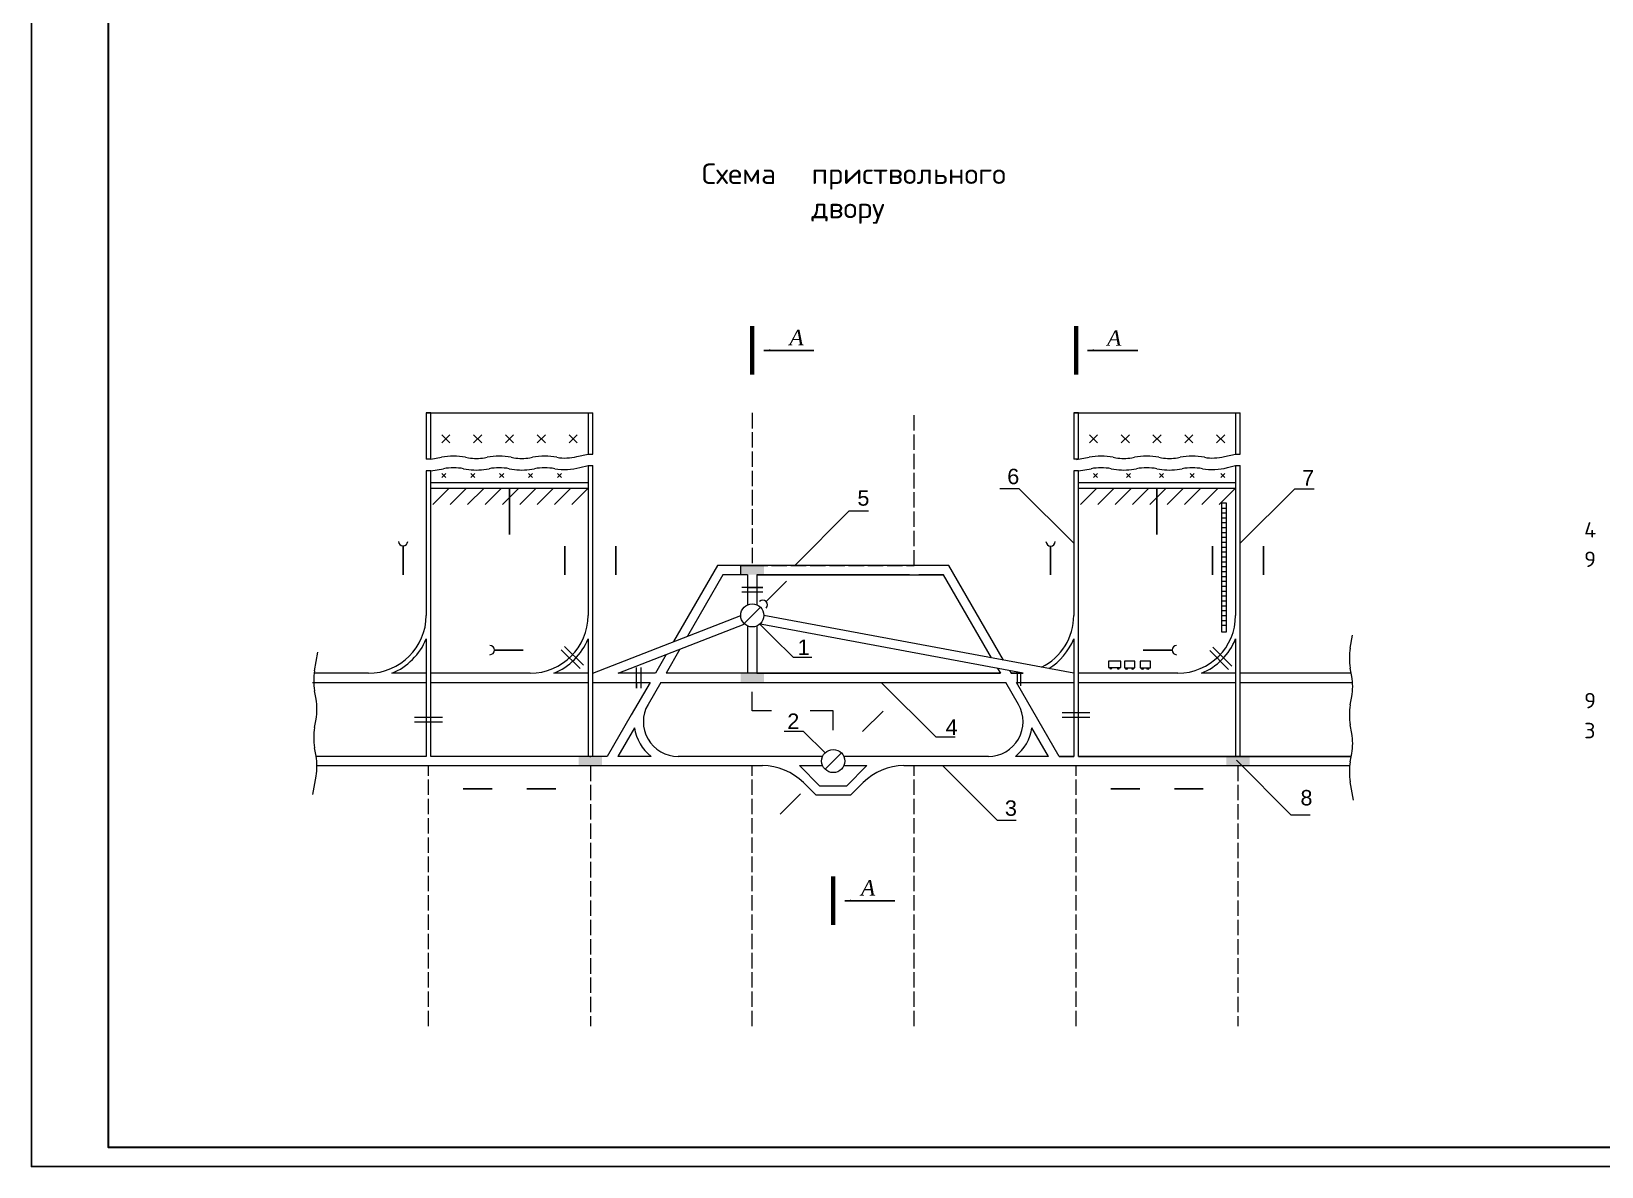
# Model space of a CAD drawing. Header units: millimetres. Extents: x 72 to 2592, y 75 to 1857.
# Drawn here: x 72 to 1294, y 75 to 959 of the extents above; entities that cross this region are included whole.
import ezdxf

# ---------------------------------------------------------------- set-up
doc = ezdxf.new("R2010")
doc.units = ezdxf.units.MM
doc.linetypes.add('ACAD_ISO02W100', pattern=[15, 12, -3])
doc.layers.get('0').update_dxf_attribs({"lineweight": 9})
doc.layers.add('osnovni', color=90, linetype='Continuous', lineweight=30)
doc.layers.add('Форматка', color=7, linetype='Continuous', lineweight=20)
doc.styles.add('ISO Proportional', font='ARIALUNI.TTF')
doc.styles.get("Standard").update_dxf_attribs({"font": 'txt.shx'})
doc.dimstyles.new('DIN', dxfattribs={"dimtxt": 3, "dimasz": 5, "dimexe": 1.25, "dimexo": 0.625, "dimtad": 1, "dimtih": 1, "dimdec": 4, "dimdsep": 46, "dimlunit": 6, "dimtxsty": 'Standard', "dimcen": 2.5, "dimadec": 0, "dimazin": 0, "dimtfac": 1, "dimtdec": 4, "dimtmove": 0, "dimatfit": 3, "dimfxl": 1, "dimtvp": 1, "dimtolj": 1, "dimtzin": 0, "dimarcsym": 0})
doc.dimstyles.new('ISO-25', dxfattribs={"dimtxt": 2.5, "dimasz": 2.5, "dimexe": 1.25, "dimexo": 0.625, "dimtad": 1, "dimtxsty": 'Standard', "dimcen": 2.5, "dimadec": 0, "dimazin": 0, "dimtfac": 1, "dimtmove": 0, "dimatfit": 3, "dimfxl": 1, "dimarcsym": 0})

msp = doc.modelspace()

# ---------------------------------------------------------------- linework, layer by layer
at = {"color": 0, "lineweight": 80}
for p, q in [((632.75526, 691.63071), (632.75526, 729.13071)), ((884.75526, 691.63071), (884.75526, 729.13071)), ((695.75526, 300.59187), (695.75526, 263.09187))]:
    msp.add_line(p, q, dxfattribs=at)
at = {"color": 0}
for p, q in [((382.55526, 661.63071), (378.95526, 661.63071)), ((378.95526, 661.63071), (378.95526, 625.63071)), ((378.95526, 661.63071), (508.55548, 661.63071)), ((382.55526, 625.63071), (382.55526, 661.63071)), ((382.55526, 625.63071), (382.55526, 661.63071)), ((504.95526, 661.63071), (504.95526, 629.48331)), ((508.55548, 629.48331), (508.55548, 661.63071)), ((886.55526, 661.63071), (882.95526, 661.63071)), ((882.95526, 661.63071), (882.95526, 625.63071)), ((882.95526, 661.63071), (1012.55526, 661.63071)), ((886.55526, 625.63071), (886.55526, 661.63071)), ((886.55526, 625.63071), (886.55526, 661.63071)), ((1008.95526, 661.63071), (1008.95526, 629.48331)), ((1012.55526, 629.48331), (1012.55526, 661.63071)), ((391.1214, 644.65246), (397.48536, 638.2885)), ((391.1214, 638.2885), (397.48536, 644.65246)), ((415.8714, 638.28849), (422.23536, 644.65245)), ((415.8714, 644.65245), (422.23536, 638.28849)), ((440.6214, 638.28849), (446.98536, 644.65245)), ((440.6214, 644.65245), (446.98536, 638.28849)), ((465.3714, 638.28849), (471.73536, 644.65245)), ((465.3714, 644.65245), (471.73536, 638.28849)), ((490.1214, 638.28849), (496.48536, 644.65245)), ((490.1214, 644.65245), (496.48536, 638.28849)), ((895.1214, 638.28849), (901.48536, 644.65245)), ((895.1214, 644.65245), (901.48536, 638.28849)), ((919.8714, 638.28849), (926.23536, 644.65245)), ((919.8714, 644.65245), (926.23536, 638.28849)), ((944.6214, 638.28849), (950.98536, 644.65245)), ((944.6214, 644.65245), (950.98536, 638.28849)), ((969.3714, 638.28849), (975.73536, 644.65245)), ((969.3714, 644.65245), (975.73536, 638.28849)), ((994.1214, 638.28848), (1000.48536, 644.65244)), ((994.1214, 644.65244), (1000.48536, 638.28848)), ((382.55526, 625.63071), (378.95526, 625.63071)), ((382.55526, 625.63071), (390.9048, 627.10296)), ((409.65881, 627.10296), (411.75701, 626.73299)), ((424.25968, 626.73299), (426.35788, 627.10296)), ((445.11188, 627.10296), (447.21009, 626.73299)), ((459.71276, 626.73299), (461.81096, 627.10296)), ((496.22146, 627.76725), (504.95526, 629.48331)), ((496.22146, 627.76725), (504.95526, 629.48331)), ((504.95526, 629.48331), (508.55548, 629.48331)), ((886.55526, 625.63071), (882.95526, 625.63071)), ((884.99243, 625.35514), (894.9048, 627.10296)), ((913.65881, 627.10296), (915.75701, 626.73299)), ((928.25968, 626.73299), (930.35788, 627.10296)), ((949.11188, 627.10296), (951.21009, 626.73299)), ((963.71276, 626.73299), (965.81096, 627.10296)), ((1000.22136, 627.76722), (1008.95526, 629.48331)), ((1008.95526, 629.48331), (1012.55526, 629.48331)), ((378.95526, 616.49187), (378.95526, 503.99187)), ((382.55526, 616.49187), (378.95526, 616.49187)), ((382.55526, 616.49187), (392.46764, 618.23969)), ((382.55526, 607.49187), (382.55526, 616.49187)), ((382.55526, 394.19187), (382.55526, 616.49187)), ((391.1214, 611.2885), (394.30338, 614.47048)), ((391.1214, 614.47048), (394.30338, 611.2885)), ((408.09597, 618.23969), (410.19418, 617.86972)), ((413.6214, 614.47048), (416.80338, 611.2885)), ((413.6214, 611.2885), (416.80338, 614.47048)), ((425.82251, 617.86972), (427.92071, 618.23969)), ((436.1214, 614.47047), (439.30338, 611.28849)), ((436.1214, 611.28849), (439.30338, 614.47047)), ((443.54905, 618.23969), (445.64725, 617.86972)), ((458.6214, 614.47047), (461.80338, 611.28849)), ((458.6214, 611.28849), (461.80338, 614.47047)), ((461.27559, 617.86972), (463.37379, 618.23969)), ((479.00213, 618.23969), (479.0898, 618.22423)), ((481.1214, 614.47046), (484.30338, 611.28848)), ((481.1214, 611.28848), (484.30338, 614.47046)), ((498.55083, 619.07391), (504.95526, 620.78998)), ((504.95526, 620.78998), (508.55549, 620.78998)), ((504.95526, 620.78998), (504.95526, 503.99187)), ((508.55553, 394.19187), (508.55549, 620.78998)), ((882.95526, 616.49187), (882.95526, 503.99187)), ((886.55526, 616.49187), (882.95526, 616.49187)), ((886.55526, 616.49187), (896.46764, 618.23969)), ((886.55526, 607.49187), (886.55526, 616.49187)), ((886.55526, 394.19187), (886.55526, 616.49187)), ((898.30338, 614.47048), (901.48536, 611.2885)), ((898.30338, 611.2885), (901.48536, 614.47048)), ((912.09597, 618.23969), (914.19418, 617.86972)), ((923.98536, 614.47047), (927.16734, 611.28849)), ((923.98536, 611.28849), (927.16734, 614.47047)), ((929.82251, 617.86972), (931.92071, 618.23969)), ((947.54905, 618.23969), (949.64725, 617.86972)), ((949.66734, 614.47047), (952.84932, 611.28849)), ((949.66734, 611.28849), (952.84932, 614.47047)), ((965.27559, 617.86972), (967.37379, 618.23969)), ((973.54932, 614.47046), (976.7313, 611.28848)), ((973.54932, 611.28848), (976.7313, 614.47046)), ((997.4313, 614.47046), (1000.61328, 611.28848)), ((997.4313, 611.28848), (1000.61328, 614.47046)), ((1002.55073, 619.07389), (1008.95526, 620.78998)), ((1008.95526, 620.78998), (1012.55526, 620.78998)), ((1008.95526, 620.78998), (1008.95526, 503.99187)), ((1012.55526, 394.19239), (1012.55526, 620.78998)), ((382.55526, 607.49187), (504.95526, 607.49187)), ((382.55526, 602.99187), (382.55526, 607.49187)), ((382.55526, 602.99187), (504.95526, 602.99187)), ((382.55526, 458.99187), (382.55526, 602.99187)), ((396.95521, 602.99185), (384.22729, 590.26392)), ((410.45522, 602.99185), (397.7273, 590.26393)), ((423.95523, 602.99185), (411.2273, 590.26393)), ((437.45523, 602.99185), (424.72731, 590.26393)), ((450.95524, 602.99186), (438.22732, 590.26393)), ((464.45525, 602.99186), (451.72732, 590.26394)), ((477.95525, 602.99186), (465.22733, 590.26394)), ((491.45526, 602.99186), (478.72734, 590.26394)), ((504.95526, 602.99187), (492.22734, 590.26395)), ((840.52886, 602.66827), (825.52886, 602.66827)), ((882.95526, 560.24187), (840.52886, 602.66827)), ((886.55526, 607.49187), (1008.95526, 607.49187)), ((886.55526, 602.99187), (886.55526, 607.49187)), ((886.55526, 602.99187), (1008.95526, 602.99187)), ((900.95521, 602.99185), (888.22729, 590.26392)), ((914.45522, 602.99185), (901.7273, 590.26393)), ((927.95523, 602.99185), (915.2273, 590.26393)), ((941.45523, 602.99185), (928.72731, 590.26393)), ((954.95524, 602.99186), (942.22732, 590.26393)), ((968.45525, 602.99186), (955.72732, 590.26394)), ((981.95525, 602.99186), (969.22733, 590.26394)), ((995.45526, 602.99186), (982.72734, 590.26394)), ((1008.95526, 602.99187), (996.22734, 590.26395)), ((1012.55526, 560.24187), (1054.98167, 602.66827)), ((1054.98167, 602.66827), (1069.98167, 602.66827)), ((997.92983, 587.61462), (1001.96646, 587.61462)), ((665.75526, 542.87644), (708.18167, 585.30285)), ((708.18167, 585.30285), (723.18167, 585.30285)), ((997.92983, 583.80916), (1001.96646, 583.80916)), ((997.92983, 580.0037), (1001.96646, 580.0037)), ((997.92983, 576.19825), (1001.96646, 576.19825)), ((997.92983, 572.39279), (1001.96646, 572.39279)), ((997.92983, 568.58733), (1001.96646, 568.58733)), ((997.92983, 564.78187), (1001.96646, 564.78187)), ((997.92983, 560.97642), (1001.96646, 560.97642)), ((997.92983, 557.17096), (1001.96646, 557.17096)), ((997.92983, 553.3655), (1001.96646, 553.3655)), ((605.75526, 542.87644), (571.52615, 483.58987)), ((785.75526, 542.87644), (605.75526, 542.87644)), ((623.75527, 542.87637), (641.75527, 542.87637)), ((623.75527, 535.67637), (623.75527, 542.87637)), ((828.29874, 469.18898), (785.75526, 542.87644)), ((997.92983, 549.56005), (1001.96646, 549.56005)), ((997.92983, 545.75459), (1001.96646, 545.75459)), ((997.92983, 541.94913), (1001.96646, 541.94913)), ((997.92983, 538.14367), (1001.96646, 538.14367)), ((609.91219, 535.67644), (582.26099, 487.78317)), ((629.15527, 535.67644), (609.91219, 535.67644)), ((640.85527, 525.75844), (624.65527, 525.75844)), ((629.15527, 535.67637), (629.15527, 512.24051)), ((629.15527, 525.75844), (640.85527, 525.75844)), ((636.35527, 535.67644), (781.59834, 535.67644)), ((755.15527, 535.67644), (636.35527, 535.67644)), ((636.35527, 535.67637), (636.35527, 512.2405)), ((781.59834, 535.67644), (762.35527, 535.67644)), ((818.98127, 470.92731), (781.59834, 535.67644)), ((997.92983, 534.33822), (1001.96646, 534.33822)), ((997.92983, 530.53276), (1001.96646, 530.53276)), ((997.92983, 526.7273), (1001.96646, 526.7273)), ((640.85527, 522.15844), (624.65527, 522.15844)), ((997.92983, 522.92185), (1001.96646, 522.92185)), ((997.92983, 519.11639), (1001.96646, 519.11639)), ((997.92983, 515.31093), (1001.96646, 515.31093)), ((508.55526, 458.99187), (623.75526, 503.99187)), ((626.37499, 497.61159), (639.11923, 510.35583)), ((632.75526, 503.99187), (626.37499, 497.61159)), ((882.95526, 458.99187), (641.75526, 503.99187)), ((997.92983, 511.50548), (1001.96646, 511.50548)), ((997.92983, 507.70002), (1001.96646, 507.70002)), ((997.92983, 503.89456), (1001.96646, 503.89456)), ((528.34361, 458.99187), (626.37499, 497.28537)), ((629.15527, 495.74323), (629.15527, 458.99187)), ((629.15527, 495.74323), (629.15527, 495.74323)), ((636.35527, 495.74324), (636.35527, 458.99187)), ((640.43477, 496.91399), (638.70282, 497.23712)), ((638.70282, 497.23712), (653.55206, 482.38788)), ((843.69737, 458.99187), (640.43477, 496.91399)), ((997.92983, 500.0891), (1001.96646, 500.0891)), ((997.92983, 496.28365), (1001.96646, 496.28365)), ((378.95526, 485.6354), (378.95526, 394.19187)), ((484.13832, 477.26323), (498.77543, 462.62612)), ((486.6839, 479.80882), (501.32101, 465.17171)), ((504.95526, 485.6354), (504.95526, 394.19187)), ((576.4986, 477.80241), (565.63833, 458.99187)), ((653.55206, 482.38788), (659.91602, 476.02392)), ((882.95526, 485.6313), (882.95526, 394.19187)), ((988.77471, 476.62684), (1003.41182, 461.98972)), ((991.3203, 479.17242), (1005.95741, 464.53531)), ((1008.95526, 485.6354), (1008.95526, 394.19239)), ((1098.22603, 478.59691), (1099.97385, 488.50928)), ((292.13311, 460.93873), (294.66235, 475.28274)), ((565.76375, 473.60911), (557.32448, 458.99187)), ((659.91602, 476.02392), (664.50532, 471.43462)), ((664.50532, 471.43462), (679.01988, 471.43462)), ((333.95526, 458.99187), (291.78983, 458.99187)), ((333.95526, 458.99187), (291.78983, 458.99187)), ((333.95526, 458.99187), (291.78983, 458.99187)), ((378.95526, 458.99187), (352.31173, 458.99187)), ((378.95526, 458.99187), (352.31173, 458.99187)), ((378.95526, 458.99187), (352.31173, 458.99187)), ((459.95526, 458.99187), (382.55526, 458.99187)), ((459.95526, 458.99187), (382.55526, 458.99187)), ((459.95526, 458.99187), (382.55526, 458.99187)), ((504.95526, 458.99187), (478.31173, 458.99187)), ((504.95526, 458.99187), (478.31173, 458.99187)), ((504.95526, 458.99187), (478.31173, 458.99187)), ((557.32448, 458.99187), (528.34361, 458.99187)), ((557.32448, 458.99187), (528.34361, 458.99187)), ((542.56154, 458.99187), (542.56154, 463.49187)), ((542.56154, 447.29187), (542.56154, 458.99187)), ((546.16154, 458.99187), (546.16154, 463.49187)), ((546.16154, 447.29187), (546.16154, 458.99187)), ((825.8722, 458.99187), (565.63833, 458.99187)), ((629.15527, 458.99187), (565.63833, 458.99187)), ((785.75526, 458.99194), (605.75526, 458.99194)), ((636.35527, 458.99187), (821.23923, 458.99187)), ((755.15527, 458.99187), (636.35527, 458.99187)), ((821.23923, 458.99187), (762.35527, 458.99187)), ((821.23923, 458.99187), (825.8722, 458.99187)), ((823.72039, 462.71892), (825.8722, 458.99187)), ((833.03786, 460.98058), (834.18604, 458.99187)), ((843.69737, 458.99187), (834.18604, 458.99187)), ((834.18604, 458.99187), (843.69737, 458.99187)), ((838.94171, 458.99187), (838.94171, 450.75482)), ((841.64171, 458.99187), (841.64171, 449.09187)), ((963.95526, 458.99187), (886.55526, 458.99187)), ((963.95526, 458.99187), (886.55526, 458.99187)), ((1008.95526, 458.99187), (982.31173, 458.99187)), ((1008.95526, 458.99187), (982.31173, 458.99187)), ((1099.11456, 458.99187), (1012.55526, 458.99187)), ((1089.95526, 458.99187), (1012.55526, 458.99187)), ((1099.37742, 456.43873), (1098.22603, 462.96857)), ((293.2845, 438.78056), (292.13311, 445.3104)), ((553.16756, 451.79187), (538.55609, 426.48406)), ((542.56154, 451.79187), (542.56154, 447.29187)), ((561.48141, 451.79187), (551.60872, 434.69187)), ((632.75527, 429.59187), (632.75527, 444.59187)), ((733.1922, 451.79187), (775.6186, 409.36546)), ((839.90181, 434.69187), (830.02912, 451.79187)), ((871.59834, 394.19187), (838.34297, 451.79187)), ((1098.22603, 434.28056), (1099.37742, 440.8104)), ((647.74318, 429.59187), (632.75527, 429.59187)), ((695.75526, 429.59187), (677.79005, 429.59187)), ((695.75526, 414.59187), (695.75526, 429.59187)), ((873.95527, 428.39186), (895.55527, 428.39186)), ((292.13311, 416.62238), (293.2845, 423.15222)), ((369.95526, 424.79187), (391.55526, 424.79187)), ((369.95526, 421.19187), (391.55526, 421.19187)), ((538.55609, 426.48406), (519.91219, 394.19187)), ((541.113, 416.51276), (528.22603, 394.19187)), ((863.2845, 394.19187), (850.39753, 416.51276)), ((873.95527, 424.79186), (895.55527, 424.79186)), ((1099.37742, 412.12238), (1098.22603, 418.65222)), ((672.65739, 413.68975), (657.65739, 413.68975)), ((689.3913, 396.95583), (672.65739, 413.68975)), ((775.6186, 409.36546), (790.6186, 409.36546)), ((293.2845, 394.46421), (292.13311, 400.99405)), ((702.11923, 396.95583), (689.3913, 384.22791)), ((695.75526, 390.59187), (702.11923, 396.95583)), ((871.59834, 394.19187), (882.95526, 394.19187)), ((886.55526, 394.19187), (1099.18348, 394.19187)), ((1009.51263, 391.2351), (1051.93904, 348.80869)), ((1098.22603, 389.96421), (1099.37742, 396.49405)), ((293.96685, 386.99187), (640.68468, 386.99187)), ((669.50663, 386.99187), (687.50663, 386.99187)), ((669.50663, 386.99187), (685.41653, 371.08197)), ((704.0039, 386.99187), (722.0039, 386.99187)), ((722.0039, 386.99187), (706.094, 371.08197)), ((750.82585, 386.99187), (1097.80362, 386.99187)), ((780.82585, 386.99187), (823.25226, 344.56546)), ((290.75526, 364.49187), (293.2845, 378.83587)), ((672.50449, 373.81167), (682.43419, 363.88197)), ((706.094, 371.08197), (685.41653, 371.08197)), ((719.00604, 373.81167), (709.07634, 363.88197)), ((1100.75526, 359.99187), (1098.22603, 374.33587)), ((709.07634, 363.88197), (682.43419, 363.88197)), ((823.25226, 344.56546), (838.25226, 344.56546)), ((1051.93904, 348.80869), (1066.93904, 348.80869))]:
    msp.add_line(p, q, dxfattribs=at)
at = {"color": 0, "linetype": 'ACAD_ISO02W100'}
for p, q in [((632.75526, 661.63071), (632.75526, 542.87644)), ((758.75526, 542.87644), (758.75526, 661.63071)), ((632.75526, 542.87644), (758.75526, 542.87644)), ((506.39526, 394.19187), (507.11526, 394.19187)), ((380.75526, 184.14302), (380.75526, 386.99187)), ((380.75526, 386.99187), (506.75526, 386.99187)), ((506.75526, 386.99187), (506.75526, 184.14302)), ((632.75526, 184.14302), (632.75526, 386.99187)), ((669.50663, 386.99187), (687.50663, 386.99187)), ((704.0039, 386.99187), (722.0039, 386.99187)), ((758.75526, 184.14302), (758.75526, 386.99187)), ((884.75526, 184.14302), (884.75526, 386.99187)), ((884.75526, 386.99187), (1010.75526, 386.99187)), ((1010.75526, 386.99187), (1010.75526, 184.14302))]:
    msp.add_line(p, q, dxfattribs=at)
at = {"color": 0}
for points in [[(1001.96646, 591.42007), (997.92983, 591.42007), (997.92983, 491.22435), (1001.96646, 491.22435)], [(910.04012, 463.38298), (919.55627, 463.38298), (919.55627, 468.27922), (910.04012, 468.27922)], [(922.45869, 463.1453), (930.595, 463.1453), (930.595, 468.27922), (922.45869, 468.27922)], [(934.65247, 463.1453), (942.7412, 463.1453), (942.7412, 468.27922), (934.65247, 468.27922)]]:
    msp.add_lwpolyline(points, close=True, dxfattribs=at)
for points in [[(290.52027, 451.79187), (378.95526, 451.79187)], [(290.52027, 451.79187), (378.95526, 451.79187)], [(382.55526, 451.79187), (504.95526, 451.79187)], [(382.55526, 451.79187), (504.95526, 451.79187)], [(382.55526, 451.79187), (504.95526, 451.79187)], [(508.55552, 451.79187), (553.16756, 451.79187)], [(508.55552, 451.79187), (553.16756, 451.79187)], [(508.55552, 451.79187), (553.16756, 451.79187)], [(561.48141, 451.79187), (830.02912, 451.79187)], [(561.48141, 451.79187), (830.02912, 451.79187)], [(561.48141, 451.79187), (636.35527, 451.79187)], [(636.35527, 451.79187), (830.02912, 451.79187)], [(838.34297, 451.79187), (882.95526, 451.79187)], [(838.34297, 451.79187), (882.95526, 451.79187)], [(838.34297, 451.79187), (882.95526, 451.79187)], [(886.55526, 451.79187), (1008.95526, 451.79187)], [(886.55526, 451.79187), (1008.95526, 451.79187)], [(886.55526, 451.79187), (1008.95526, 451.79187)], [(1012.55526, 451.79187), (1100.19678, 451.79187)], [(1012.55526, 451.79187), (1100.19678, 451.79187)], [(378.95526, 394.19187), (293.33166, 394.19187)], [(519.91219, 394.19187), (382.55526, 394.19187)], [(465.15528, 394.19187), (382.55526, 394.19187)], [(519.91219, 394.19187), (465.15528, 394.19187)], [(553.99998, 394.19187), (528.22603, 394.19187)], [(553.99998, 394.19187), (528.22603, 394.19187)], [(687.50663, 394.19187), (574.9914, 394.19187)], [(687.50663, 394.19187), (574.9914, 394.19187)], [(816.51913, 394.19187), (704.0039, 394.19187)], [(816.51913, 394.19187), (704.0039, 394.19187)], [(863.2845, 394.19187), (837.51055, 394.19187)], [(863.2845, 394.19187), (837.51055, 394.19187)], [(882.95526, 394.19187), (871.59834, 394.19187)], [(1099.18348, 394.19187), (886.55526, 394.19187)]]:
    msp.add_lwpolyline(points, dxfattribs=at)
for centre, radius in [((632.75526, 503.99187), 9), ((911.78949, 462.51993), 0.44967), ((917.63903, 462.51993), 0.45038), ((923.95942, 462.51993), 0.65126), ((928.87222, 462.51993), 0.64394), ((936.45691, 462.51993), 0.63149), ((940.68018, 462.51993), 0.63175), ((695.75526, 390.59187), 9)]:
    msp.add_circle(centre, radius, dxfattribs=at)
for centre, radius, start, end in [((400.2818, 573.92334), 54, 80, 100), ((418.00834, 662.18607), 36, 260, 280), ((418.00834, 662.18607), 36, 260, 280), ((435.73488, 573.92334), 54, 80, 100), ((435.73488, 573.92334), 54, 80, 100), ((435.73488, 573.92334), 54, 80, 100), ((453.46142, 662.18607), 36, 260, 280), ((471.18796, 573.92334), 54, 80, 99.99999969), ((486.90397, 662.54058), 36, 259.99999988, 285), ((486.90397, 662.54058), 36, 259.99999988, 285), ((904.2818, 573.92334), 54, 80, 100), ((922.00834, 662.18607), 36, 260, 280), ((922.00834, 662.18607), 36, 260, 280), ((939.73488, 573.92334), 54, 80, 100), ((939.73488, 573.92334), 54, 80, 100), ((957.46142, 662.18607), 36, 260, 280), ((975.18796, 573.92334), 54, 79.94338407, 99.9999998), ((975.18796, 573.92334), 54, 79.94338407, 99.9999998), ((990.90387, 662.54055), 36, 259.94338407, 285), ((400.2818, 573.92334), 45, 80, 100), ((418.00834, 662.18607), 45, 260, 280), ((435.73488, 573.92334), 45, 80, 100), ((453.46142, 662.18607), 45, 260, 280), ((471.18796, 573.92334), 45, 80, 99.99999969), ((486.90397, 662.54058), 45, 259.99999988, 285), ((904.2818, 573.92334), 45, 80, 100), ((922.00834, 662.18607), 45, 260, 280), ((939.73488, 573.92334), 45, 80, 100), ((957.46142, 662.18607), 45, 260, 280), ((975.18796, 573.92334), 45, 79.94338407, 99.9999998), ((990.90387, 662.54055), 45, 259.94338407, 285), ((360.95526, 561.64972), 3.6, 180, 0), ((864.95526, 561.56678), 3.6, 180, 0), ((641.0061, 512.2427), 3.6, 315, 135), ((333.95526, 503.99187), 45, 270, 0), ((459.95526, 503.99187), 45, 270, 0), ((837.95526, 503.98777), 45, 296.34522816, 0), ((837.95526, 503.99187), 48.60155, 359.54293726, 0), ((963.95526, 503.99187), 45, 270, 0), ((333.95526, 503.99187), 48.6, 292.19160656, 337.80839343), ((428.43255, 476.99187), 3.6, 270, 90), ((459.95526, 503.99187), 48.6, 292.19160656, 337.80839343), ((837.95526, 503.98777), 48.6, 301.67328298, 337.80839343), ((963.05777, 476.99187), 3.6, 90, 270), ((963.95526, 503.99187), 48.6, 292.19160656, 337.80839343), ((1142.54238, 470.78274), 45, 170, 190), ((336.44946, 453.12457), 45, 170, 189.99999998), ((1055.06107, 448.62457), 45, 350, 10), ((248.96815, 430.96639), 45, 349.99999993, 10), ((574.9914, 421.19187), 27, 150, 270), ((816.51913, 421.19187), 27, 270, 30), ((1142.54238, 426.46639), 45, 170, 190), ((336.44946, 408.80822), 45, 170, 189.99999974), ((574.9914, 421.19187), 34.2, 187.86364636, 232.13635363), ((816.51913, 421.19187), 34.2, 307.86364637, 352.13635364), ((1055.06107, 404.30822), 45, 350, 10), ((248.96815, 386.65004), 45, 350, 10), ((640.68468, 341.99187), 45, 45, 90), ((750.82585, 341.99187), 45, 90, 135), ((1142.54238, 382.15004), 45, 170, 190)]:
    msp.add_arc(centre, radius, start, end, dxfattribs=at)
for points in [[(623.75527, 535.67637), (623.75527, 542.87637), (641.75527, 535.67644), (641.75527, 542.87637)], [(623.75527, 451.79194), (623.75527, 458.99194), (641.75527, 451.79201), (641.75527, 458.99194)], [(497.75529, 386.9903), (497.75529, 394.1903), (515.75529, 386.99038), (515.75529, 394.1903)], [(1001.75527, 386.99239), (1001.75527, 394.19239), (1019.75527, 386.99246), (1019.75527, 394.19239)]]:
    msp.add_solid(points, dxfattribs=at)
at = {"layer": 'Форматка', "color": 0, "lineweight": 25}
msp.add_lwpolyline([(2591.68301, 74.78085), (71.68301, 74.78085), (71.68301, 1856.78085), (2591.68301, 1856.78085)], close=True, dxfattribs=at)
at = {"layer": 'Форматка', "color": 0, "lineweight": 30}
msp.add_lwpolyline([(2576.68301, 89.78085), (131.68301, 89.78085), (131.68301, 1841.78085), (2576.68301, 1841.78085)], close=True, dxfattribs=at)

# ---------------------------------------------------------------- texts
at = {"color": 0, "char_height": 12, "attachment_point": 1, "style": 'ISO Proportional'}
for s, insert, width in [('{\\fTimes New Roman|b0|i1|c0|p18;A}', (661.66829, 726.35327), 17.4765), ('{\\fTimes New Roman|b0|i1|c0|p18;A}', (908.9297, 725.91462), 17.4765), ('6', (831.21691, 618.1747), 13.4547), ('7', (1060.67752, 617.11264), 8.8874407), ('5', (714.60099, 601.43403), 15.944115), ('1', (668.02763, 485.2155), 9.9684), ('2', (660.01169, 427.58728), 14.3598), ('4', (783.20192, 422.97243), 13.8513), ('8', (1059.43904, 368.03671), 12.7992), ('3', (829.41093, 359.9472), 12.1509), ('{\\fTimes New Roman|b0|i1|c0|p18;A}', (717.34808, 297.8317), 21.4083)]:
    msp.add_mtext(s, dxfattribs=dict(at, insert=insert, width=width))
at = {"layer": 'osnovni'}
note = msp.add_mtext_dynamic_manual_height_columns('{\\C0;Схема   }', width=72.854826, gutter_width=12.5, heights=[34.528, 0], dxfattribs=dict(at, insert=(593.49172, 855.91485), char_height=16, attachment_point=1))
for column, words in zip(note.columns.linked_columns, ['{\\C0;приствольного двору}']):
    column.text = words
at = {"layer": 'osnovni', "color": 0, "char_height": 12, "attachment_point": 1}
for s, insert in [('4', (1280.208, 576.58663)), ('9', (1280.208, 553.68413)), ('9', (1280.208, 443.62074)), ('3', (1280.208, 420.29298))]:
    msp.add_mtext_dynamic_manual_height_columns(s, width=19.4757012, gutter_width=12.5, heights=[0], dxfattribs=dict(at, insert=insert))

# ---------------------------------------------------------------- leaders
at = {"color": 0}
for points, dimstyle, override in [([(641.74166, 710.38071), (680.77936, 710.38071)], 'DIN', {"dimgap": 0.625, "dimtad": 0}), ([(893.76909, 710.38071), (932.7788, 710.38071)], 'DIN', {"dimgap": 0.625, "dimtad": 0}), ([(443.75526, 566.92431), (443.75526, 602.99187)], 'ISO-25', {"dimasz": 3.5, "dimgap": 0.625, "dimtad": 0}), ([(947.75526, 566.9879), (947.75526, 602.99187)], 'ISO-25', {"dimasz": 3.5, "dimgap": 0.625, "dimtad": 0}), ([(360.95526, 535.49187), (360.95526, 558.04972)], 'ISO-25', {"dimasz": 3, "dimgap": 0.625, "dimtad": 0}), ([(486.95552, 535.49197), (486.95552, 557.98256)], 'ISO-25', {"dimasz": 3, "dimgap": 0.625, "dimtad": 0}), ([(526.55552, 557.99197), (526.55552, 535.47689)], 'ISO-25', {"dimasz": 3, "dimgap": 0.625, "dimtad": 0}), ([(864.95526, 535.49187), (864.95526, 557.96678)], 'ISO-25', {"dimasz": 3, "dimgap": 0.625, "dimtad": 0}), ([(990.95527, 535.49186), (990.95527, 557.98385)], 'ISO-25', {"dimasz": 3, "dimgap": 0.625, "dimtad": 0}), ([(1030.55526, 557.99186), (1030.55526, 535.50736)], 'ISO-25', {"dimasz": 3, "dimgap": 0.625, "dimtad": 0}), ([(659.48409, 530.72069), (643.55168, 514.78829)], 'ISO-25', {"dimasz": 3, "dimgap": 0.625, "dimtad": 0}), ([(454.55526, 476.99187), (432.03255, 476.99187)], 'ISO-25', {"dimasz": 3, "dimgap": 0.625, "dimtad": 0}), ([(936.95526, 476.99187), (959.45777, 476.99187)], 'ISO-25', {"dimasz": 2.5, "dimgap": 0.625, "dimtad": 0}), ([(734.50792, 429.34453), (718.6525, 413.48911)], 'ISO-25', {"dimasz": 3, "dimgap": 0.625, "dimtad": 0}), ([(430.21289, 368.99187), (407.75526, 368.99187)], 'ISO-25', {"dimasz": 3, "dimgap": 0.625, "dimtad": 0}), ([(457.28006, 368.99187), (479.75526, 368.99187)], 'ISO-25', {"dimasz": 3, "dimgap": 0.625, "dimtad": 0}), ([(934.27896, 368.99187), (911.75526, 368.99187)], 'ISO-25', {"dimasz": 3, "dimgap": 0.625, "dimtad": 0}), ([(961.26361, 368.99187), (983.75526, 368.99187)], 'ISO-25', {"dimasz": 3, "dimgap": 0.625, "dimtad": 0}), ([(670.26666, 365.10326), (654.38007, 349.21667)], 'ISO-25', {"dimasz": 3, "dimgap": 0.625, "dimtad": 0}), ([(704.69771, 281.84187), (743.81654, 281.84187)], 'DIN', {"dimgap": 0.625, "dimtad": 0})]:
    msp.add_leader(points, dimstyle=dimstyle, override=override, dxfattribs=at)

doc.saveas('drawing.dxf')
